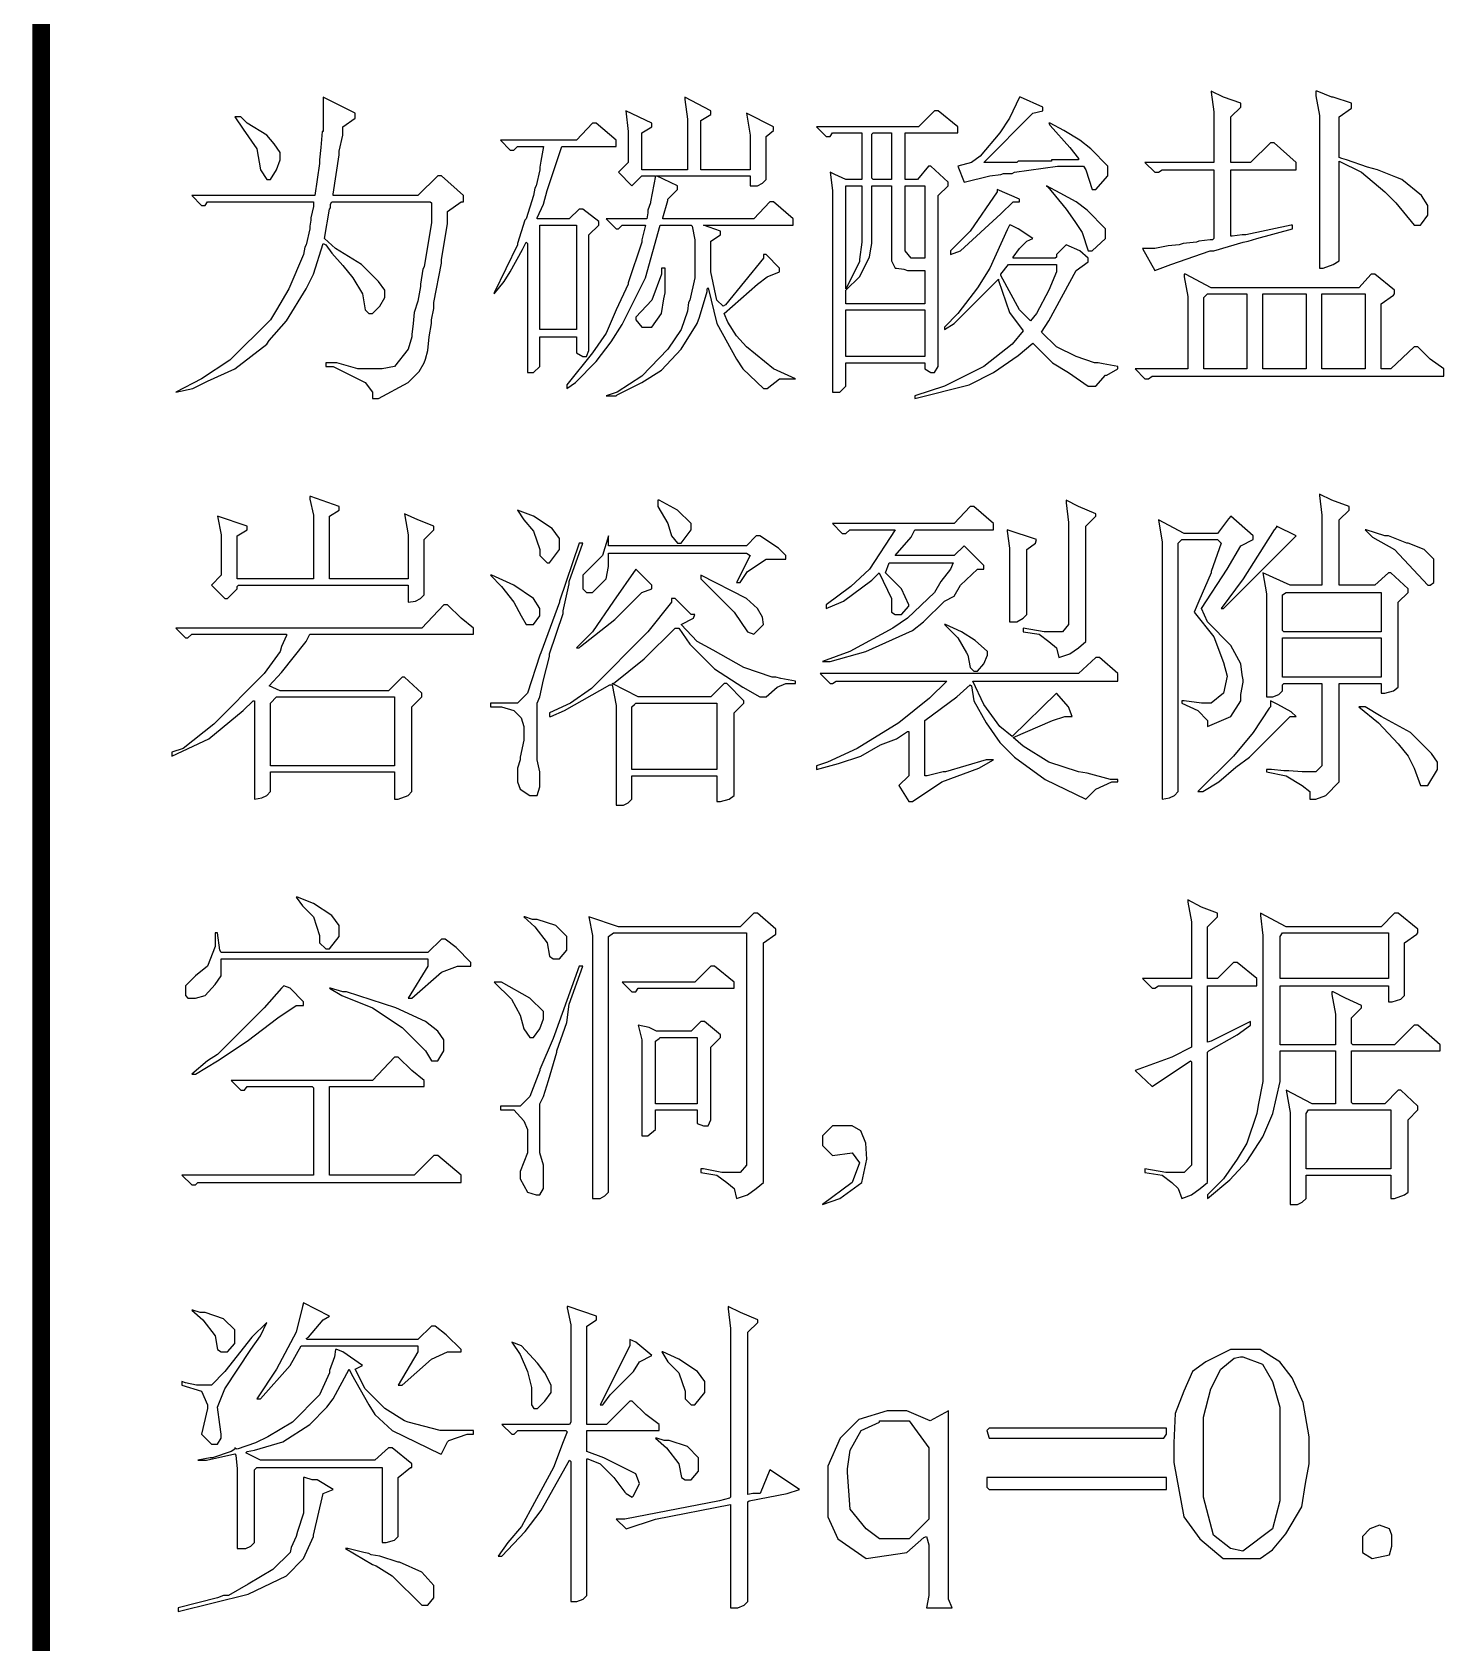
# Model space of a CAD drawing. Extents: x 94 to 452, y -72 to 1042.
# Drawn here: x 399.13 to 414.88, y 28.11 to 46.09 of the extents above; entities that cross this region are included whole.
import ezdxf

# ---------------------------------------------------------------- set-up
doc = ezdxf.new("R2010")
doc.units = 0
doc.header["$MEASUREMENT"] = 0
doc.layers.add('TREE_LAYER', color=7, linetype='Continuous')

msp = doc.modelspace()

# ---------------------------------------------------------------- linework, layer by layer
at = {"layer": 'TREE_LAYER', "const_width": 0.2, "elevation": 81.888709}
msp.add_lwpolyline([(399.22612, 93.001716), (399.22612, 11.113007)], dxfattribs=at)
at = {"layer": 'TREE_LAYER', "elevation": 1017}
for points in [[(402.373856, 45.363592), (402.373856, 45.363592), (402.373856, 44.979278), (402.36013, 44.979278), (402.346405, 44.800847), (402.332679, 44.663592), (402.332679, 44.622416), (402.277777, 44.265553), (400.905228, 44.265553), (401.015032, 44.155749), (401.056209, 44.155749), (401.08366, 44.196925), (402.264052, 44.196925), (402.264052, 44.1832), (402.264052, 44.1832), (402.264052, 44.142023), (402.236601, 44.018494), (402.236601, 43.991043), (402.222876, 43.922416), (402.222876, 43.894965), (402.181699, 43.716533), (402.167974, 43.689082), (402.154248, 43.606729), (401.989542, 43.222416), (401.852287, 42.989082), (401.78366, 42.879278), (401.330719, 42.426337), (401.015032, 42.220455), (400.726797, 42.069474), (400.918954, 42.110651), (401.08366, 42.193004), (401.385621, 42.330259), (401.742483, 42.604768), (401.769934, 42.645945), (401.962091, 42.865553), (402.181699, 43.222416), (402.264052, 43.387121), (402.373856, 43.730259), (402.401307, 43.716533), (402.469934, 43.620455), (402.593464, 43.4832), (402.703268, 43.345945), (402.813072, 43.167514), (402.840523, 42.989082), (402.881699, 42.947906), (402.922876, 42.947906), (403.005228, 43.030259), (403.06013, 43.126337), (403.06013, 43.20869), (402.991503, 43.304768), (402.799346, 43.496925), (402.511111, 43.675357), (402.387581, 43.785161), (402.442483, 44.114572), (402.456209, 44.128298), (402.456209, 44.169474), (402.469934, 44.196925), (403.567974, 44.196925), (403.581699, 44.1832), (403.581699, 43.963592), (403.499346, 43.469474), (403.485621, 43.442023), (403.45817, 43.277317), (403.45817, 43.249867), (403.430719, 43.085161), (403.389542, 42.961631), (403.375817, 42.838102), (403.362091, 42.714572), (403.362091, 42.687121), (403.320915, 42.549867), (403.169934, 42.35771), (403.032679, 42.330259), (403.005228, 42.330259), (402.75817, 42.330259), (402.524836, 42.398886), (402.401307, 42.398886), (402.401307, 42.35771), (402.48366, 42.35771), (402.840523, 42.179278), (402.922876, 42.069474), (402.922876, 42.000847), (402.991503, 42.000847), (403.320915, 42.179278), (403.444444, 42.302808), (403.499346, 42.398886), (403.513072, 42.440063), (403.540523, 42.536141), (403.554248, 42.687121), (403.581699, 42.838102), (403.581699, 42.879278), (403.60915, 43.002808), (403.60915, 43.071435), (403.691503, 43.510651), (403.691503, 43.551827), (403.76013, 43.949867), (403.76013, 44.087121), (403.911111, 44.196925), (403.938562, 44.196925), (403.938562, 44.265553), (403.691503, 44.485161), (403.650326, 44.485161), (403.430719, 44.265553), (402.48366, 44.265553), (402.48366, 44.279278), (402.552287, 44.718494), (402.552287, 44.75967), (402.593464, 44.938102), (402.593464, 45.03418), (402.730719, 45.130259), (402.730719, 45.143984), (402.730719, 45.185161), (402.373856, 45.363592), (402.373856, 45.363592)], [(406.408805, 45.363592), (406.408805, 45.363592), (406.408805, 45.336141), (406.436256, 45.116533), (406.436256, 44.567514), (406.436256, 44.553788), (405.928413, 44.553788), (405.928413, 44.567514), (405.928413, 44.965553), (406.038217, 45.03418), (406.038217, 45.03418), (406.038217, 45.075357), (405.749981, 45.212612), (405.777432, 44.979278), (405.777432, 44.636141), (405.667629, 44.526337), (405.818609, 44.375357), (405.928413, 44.485161), (406.065668, 44.485161), (406.079393, 44.485161), (406.024491, 44.196925), (406.024491, 44.1832), (405.99704, 44.100847), (405.99704, 44.073396), (405.983315, 44.004768), (405.530374, 44.004768), (405.640178, 43.894965), (405.667629, 43.894965), (405.708805, 43.936141), (405.969589, 43.936141), (405.969589, 43.936141), (405.928413, 43.771435), (405.928413, 43.743984), (405.777432, 43.291043), (405.777432, 43.277317), (405.640178, 42.989082), (405.530374, 42.728298), (405.379393, 42.50869), (405.091158, 42.151827), (405.091158, 42.110651), (405.187236, 42.179278), (405.42057, 42.412612), (405.585276, 42.632219), (405.708805, 42.824376), (405.969589, 43.345945), (406.134295, 43.936141), (406.477432, 43.936141), (406.491158, 43.922416), (406.518609, 43.771435), (406.518609, 43.345945), (406.463707, 43.098886), (406.449981, 43.071435), (406.436256, 42.975357), (406.367629, 42.769474), (406.216648, 42.549867), (405.928413, 42.247906), (405.653903, 42.069474), (405.530374, 42.028298), (405.640178, 42.028298), (405.653903, 42.042023), (405.928413, 42.179278), (406.148021, 42.316533), (406.367629, 42.549867), (406.54606, 42.838102), (406.573511, 42.906729), (406.655864, 43.194965), (406.655864, 43.222416), (406.669589, 43.236141), (406.765668, 42.838102), (406.985276, 42.440063), (407.053903, 42.330259), (407.287236, 42.110651), (407.328413, 42.110651), (407.465668, 42.220455), (407.644099, 42.220455), (407.39704, 42.330259), (407.095079, 42.577317), (406.985276, 42.700847), (406.889197, 42.851827), (406.848021, 42.947906), (407.218609, 43.277317), (407.328413, 43.35967), (407.465668, 43.414572), (407.465668, 43.428298), (407.465668, 43.455749), (407.314687, 43.606729), (407.287236, 43.606729), (407.287236, 43.565553), (406.861746, 43.043984), (406.834295, 43.030259), (406.765668, 43.098886), (406.69704, 43.414572), (406.69704, 43.75771), (406.806844, 43.826337), (406.806844, 43.826337), (406.806844, 43.867514), (406.614687, 43.936141), (406.614687, 43.936141), (407.616648, 43.936141), (407.616648, 44.004768), (407.39704, 44.196925), (407.355864, 44.196925), (407.177432, 44.004768), (406.161746, 44.004768), (406.161746, 44.018494), (406.216648, 44.210651), (406.216648, 44.224376), (406.326452, 44.33418), (406.326452, 44.375357), (406.093119, 44.485161), (406.093119, 44.485161), (407.136256, 44.485161), (407.136256, 44.485161), (407.136256, 44.375357), (407.218609, 44.375357), (407.273511, 44.402808), (407.314687, 44.443984), (407.314687, 44.924376), (407.39704, 44.993004), (407.39704, 45.03418), (407.095079, 45.185161), (407.136256, 44.938102), (407.136256, 44.567514), (407.136256, 44.553788), (406.587236, 44.553788), (406.587236, 44.567514), (406.587236, 45.102808), (406.69704, 45.171435), (406.69704, 45.185161), (406.69704, 45.212612), (406.408805, 45.363592), (406.408805, 45.363592)], [(410.155519, 45.363592), (410.141793, 45.363592), (410.031989, 45.130259), (409.922185, 44.965553), (409.702578, 44.704768), (409.606499, 44.636141), (409.455519, 44.594965), (409.524146, 44.416533), (409.812382, 44.485161), (409.935911, 44.498886), (409.963362, 44.512612), (410.05944, 44.512612), (410.086891, 44.526337), (410.567283, 44.594965), (410.855519, 44.594965), (410.88297, 44.553788), (410.951597, 44.33418), (410.992774, 44.33418), (411.130029, 44.485161), (411.130029, 44.594965), (410.937872, 44.787121), (410.814342, 44.8832), (410.635911, 44.993004), (410.484931, 45.075357), (410.471205, 45.075357), (410.484931, 45.047906), (410.704538, 44.800847), (410.800617, 44.677317), (410.800617, 44.663592), (410.498656, 44.663592), (410.498656, 44.649867), (410.375127, 44.649867), (410.375127, 44.649867), (410.251597, 44.649867), (410.251597, 44.649867), (410.128068, 44.649867), (410.114342, 44.636141), (410.004538, 44.636141), (409.990813, 44.636141), (409.867283, 44.636141), (409.867283, 44.636141), (409.75748, 44.636141), (409.743754, 44.636141), (410.292774, 45.185161), (410.402578, 45.212612), (410.402578, 45.253788), (410.155519, 45.363592), (410.155519, 45.363592)], [(412.282625, 45.432219), (412.282625, 45.432219), (412.282625, 45.418494), (412.310076, 45.198886), (412.310076, 44.636141), (412.310076, 44.636141), (411.541448, 44.636141), (411.651252, 44.526337), (411.692429, 44.526337), (411.733605, 44.553788), (412.310076, 44.553788), (412.310076, 44.553788), (412.310076, 43.785161), (412.29635, 43.771435), (412.268899, 43.771435), (412.14537, 43.75771), (412.117919, 43.743984), (411.966938, 43.730259), (411.925762, 43.716533), (411.802233, 43.702808), (411.651252, 43.675357), (411.513997, 43.675357), (411.651252, 43.428298), (411.829684, 43.496925), (412.268899, 43.647906), (412.310076, 43.647906), (412.639487, 43.743984), (412.694389, 43.75771), (412.790468, 43.785161), (413.188507, 43.894965), (413.188507, 43.936141), (413.174782, 43.936141), (412.666938, 43.826337), (412.625762, 43.826337), (412.515958, 43.812612), (412.502233, 43.812612), (412.502233, 44.553788), (412.502233, 44.553788), (413.229684, 44.553788), (413.229684, 44.636141), (412.982625, 44.855749), (412.941448, 44.855749), (412.72184, 44.636141), (412.502233, 44.636141), (412.502233, 44.636141), (412.502233, 45.143984), (412.612036, 45.253788), (412.612036, 45.294965), (412.41988, 45.363592), (412.282625, 45.432219), (412.282625, 45.432219)], [(413.463017, 45.432219), (413.449291, 45.432219), (413.449291, 45.377317), (413.490468, 45.15771), (413.490468, 43.455749), (413.531644, 43.455749), (413.641448, 43.496925), (413.710076, 43.538102), (413.710076, 44.636141), (413.710076, 44.649867), (413.957135, 44.526337), (414.217919, 44.306729), (414.341448, 44.1832), (414.547331, 43.936141), (414.615958, 43.936141), (414.629684, 43.949867), (414.698311, 44.045945), (414.698311, 44.155749), (414.629684, 44.265553), (414.410076, 44.443984), (414.341448, 44.471435), (414.135566, 44.553788), (414.025762, 44.581239), (413.792429, 44.663592), (413.737527, 44.677317), (413.710076, 44.691043), (413.710076, 45.143984), (413.847331, 45.240063), (413.847331, 45.253788), (413.847331, 45.294965), (413.641448, 45.363592), (413.627723, 45.363592), (413.463017, 45.432219), (413.463017, 45.432219)], [(401.454248, 45.143984), (401.385621, 45.143984), (401.481699, 45.006729), (401.632679, 44.787121), (401.673856, 44.553788), (401.742483, 44.443984), (401.78366, 44.443984), (401.852287, 44.553788), (401.893464, 44.663592), (401.893464, 44.745945), (401.824836, 44.842023), (401.742483, 44.938102), (401.522876, 45.075357), (401.454248, 45.143984), (401.454248, 45.143984)], [(409.235911, 45.212612), (409.194734, 45.212612), (409.016303, 45.03418), (407.877087, 45.03418), (407.986891, 44.924376), (408.028068, 44.924376), (408.055519, 44.965553), (408.384931, 44.965553), (408.384931, 44.951827), (408.384931, 44.45771), (408.384931, 44.443984), (408.206499, 44.443984), (408.08297, 44.498886), (408.028068, 44.526337), (408.055519, 44.320455), (408.055519, 42.069474), (408.137872, 42.069474), (408.206499, 42.138102), (408.206499, 42.398886), (408.206499, 42.398886), (409.084931, 42.398886), (409.084931, 42.398886), (409.084931, 42.330259), (409.153558, 42.289082), (409.194734, 42.289082), (409.235911, 42.35771), (409.235911, 44.265553), (409.345715, 44.375357), (409.345715, 44.416533), (409.153558, 44.594965), (409.126107, 44.594965), (409.002578, 44.443984), (408.865323, 44.443984), (408.865323, 44.45771), (408.865323, 44.951827), (408.865323, 44.965553), (409.455519, 44.965553), (409.455519, 45.03418), (409.235911, 45.212612), (409.235911, 45.212612)], [(405.42057, 45.075357), (405.379393, 45.075357), (405.200962, 44.8832), (404.349981, 44.8832), (404.459785, 44.773396), (404.500962, 44.773396), (404.542138, 44.814572), (404.830374, 44.814572), (404.830374, 44.814572), (404.802923, 44.649867), (404.789197, 44.581239), (404.789197, 44.553788), (404.748021, 44.375357), (404.734295, 44.347906), (404.72057, 44.265553), (404.638217, 44.004768), (404.624491, 43.991043), (404.542138, 43.730259), (404.542138, 43.716533), (404.281354, 43.181239), (404.281354, 43.167514), (404.391158, 43.304768), (404.459785, 43.414572), (404.59704, 43.661631), (404.638217, 43.743984), (404.651942, 43.730259), (404.651942, 42.289082), (404.72057, 42.289082), (404.789197, 42.35771), (404.789197, 42.687121), (404.802923, 42.687121), (405.187236, 42.687121), (405.200962, 42.687121), (405.200962, 42.50869), (405.269589, 42.467514), (405.310766, 42.467514), (405.338217, 42.536141), (405.338217, 43.826337), (405.448021, 43.936141), (405.448021, 43.977317), (405.269589, 44.114572), (405.228413, 44.114572), (405.118609, 44.004768), (404.761746, 44.004768), (404.761746, 44.018494), (404.830374, 44.169474), (404.87155, 44.320455), (405.036256, 44.814572), (405.640178, 44.814572), (405.640178, 44.8832), (405.42057, 45.075357), (405.42057, 45.075357)], [(408.494734, 44.951827), (408.50846, 44.965553), (408.714342, 44.965553), (408.714342, 44.951827), (408.714342, 44.45771), (408.714342, 44.443984), (408.50846, 44.443984), (408.494734, 44.45771), (408.494734, 44.951827), (408.494734, 44.951827)], [(408.206499, 44.375357), (408.206499, 44.375357), (408.384931, 44.375357), (408.384931, 44.375357), (408.384931, 43.743984), (408.35748, 43.551827), (408.35748, 43.524376), (408.206499, 43.222416), (408.206499, 43.222416), (408.206499, 44.375357), (408.206499, 44.375357)], [(408.494734, 44.375357), (408.50846, 44.375357), (408.714342, 44.375357), (408.714342, 44.375357), (408.714342, 43.538102), (408.755519, 43.455749), (408.769244, 43.455749), (408.851597, 43.442023), (408.892774, 43.428298), (409.084931, 43.428298), (409.084931, 43.414572), (409.084931, 43.05771), (409.084931, 43.05771), (408.206499, 43.05771), (408.206499, 43.05771), (408.206499, 43.20869), (408.35748, 43.35967), (408.467283, 43.579278), (408.481009, 43.647906), (408.494734, 43.730259), (408.494734, 44.375357), (408.494734, 44.375357)], [(408.865323, 44.375357), (408.865323, 44.375357), (409.084931, 44.375357), (409.084931, 44.375357), (409.084931, 43.579278), (409.084931, 43.565553), (408.93395, 43.565553), (408.865323, 43.647906), (408.865323, 44.375357), (408.865323, 44.375357)], [(409.894734, 44.33418), (409.894734, 44.33418), (409.894734, 44.306729), (409.592774, 43.867514), (409.373166, 43.647906), (409.373166, 43.606729), (409.48297, 43.647906), (409.935911, 44.05967), (410.073166, 44.196925), (410.141793, 44.196925), (410.141793, 44.224376), (409.894734, 44.33418), (409.894734, 44.33418)], [(410.443754, 44.375357), (410.443754, 44.375357), (410.45748, 44.361631), (410.663362, 44.114572), (410.75944, 43.977317), (410.841793, 43.853788), (410.910421, 43.647906), (410.951597, 43.647906), (411.102578, 43.785161), (411.102578, 43.894965), (410.896695, 44.100847), (410.773166, 44.196925), (410.594734, 44.293004), (410.443754, 44.375357), (410.443754, 44.375357)], [(404.789197, 43.936141), (404.802923, 43.936141), (405.187236, 43.936141), (405.200962, 43.936141), (405.200962, 42.769474), (405.187236, 42.769474), (404.802923, 42.769474), (404.789197, 42.769474), (404.789197, 43.936141), (404.789197, 43.936141)], [(410.045715, 43.936141), (410.031989, 43.936141), (410.004538, 43.881239), (409.812382, 43.455749), (409.675127, 43.236141), (409.455519, 42.947906), (409.304538, 42.796925), (409.304538, 42.769474), (409.414342, 42.838102), (409.90846, 43.332219), (409.90846, 43.318494), (410.031989, 42.961631), (410.18297, 42.755749), (410.05944, 42.604768), (409.743754, 42.35771), (409.304538, 42.138102), (408.975127, 42.028298), (408.975127, 42.000847), (409.579048, 42.151827), (409.853558, 42.289082), (410.128068, 42.481239), (410.292774, 42.618494), (410.512382, 42.398886), (410.690813, 42.289082), (410.910421, 42.138102), (410.992774, 42.138102), (411.102578, 42.261631), (411.116303, 42.261631), (411.239832, 42.330259), (411.239832, 42.35771), (411.075127, 42.385161), (411.020225, 42.398886), (410.979048, 42.398886), (410.773166, 42.467514), (410.553558, 42.577317), (410.388852, 42.742023), (410.471205, 42.865553), (410.773166, 43.428298), (410.910421, 43.524376), (410.910421, 43.538102), (410.910421, 43.565553), (410.814342, 43.647906), (410.663362, 43.716533), (410.553558, 43.606729), (410.553558, 43.579278), (410.539832, 43.565553), (410.073166, 43.565553), (410.073166, 43.579278), (410.141793, 43.675357), (410.224146, 43.75771), (410.292774, 43.785161), (410.128068, 43.894965), (410.045715, 43.936141), (410.045715, 43.936141)], [(406.189197, 43.455749), (406.148021, 43.455749), (406.148021, 43.387121), (406.038217, 43.098886), (405.859785, 42.906729), (405.859785, 42.879278), (405.928413, 42.796925), (406.038217, 42.796925), (406.148021, 42.947906), (406.175472, 43.112612), (406.189197, 43.181239), (406.189197, 43.455749), (406.189197, 43.455749)], [(410.018264, 43.496925), (410.018264, 43.496925), (410.539832, 43.496925), (410.553558, 43.496925), (410.553558, 43.414572), (410.471205, 43.20869), (410.33395, 42.947906), (410.265323, 42.865553), (410.141793, 42.989082), (409.935911, 43.373396), (409.935911, 43.387121), (410.018264, 43.496925), (410.018264, 43.496925)], [(411.994389, 43.387121), (411.980664, 43.387121), (411.980664, 43.35967), (412.02184, 43.140063), (412.02184, 42.330259), (412.02184, 42.330259), (411.431644, 42.330259), (411.541448, 42.220455), (411.582625, 42.220455), (411.623801, 42.247906), (414.876742, 42.247906), (414.876742, 42.330259), (414.725762, 42.440063), (414.588507, 42.577317), (414.547331, 42.577317), (414.286546, 42.330259), (414.190468, 42.330259), (414.176742, 42.330259), (414.176742, 43.05771), (414.313997, 43.153788), (414.327723, 43.167514), (414.327723, 43.20869), (414.108115, 43.387121), (414.066938, 43.387121), (413.929684, 43.236141), (412.282625, 43.236141), (411.994389, 43.387121), (411.994389, 43.387121)], [(412.241448, 43.167514), (412.241448, 43.167514), (412.680664, 43.167514), (412.680664, 43.167514), (412.680664, 42.330259), (412.680664, 42.330259), (412.213997, 42.330259), (412.200272, 42.330259), (412.200272, 43.126337), (412.241448, 43.167514), (412.241448, 43.167514)], [(412.859095, 43.167514), (412.872821, 43.167514), (413.339487, 43.167514), (413.339487, 43.167514), (413.339487, 42.330259), (413.339487, 42.330259), (412.872821, 42.330259), (412.859095, 42.330259), (412.859095, 43.167514), (412.859095, 43.167514)], [(413.517919, 43.167514), (413.531644, 43.167514), (413.998311, 43.167514), (413.998311, 43.167514), (413.998311, 42.330259), (413.998311, 42.330259), (413.531644, 42.330259), (413.517919, 42.330259), (413.517919, 43.167514), (413.517919, 43.167514)], [(408.206499, 42.975357), (408.206499, 42.989082), (409.084931, 42.989082), (409.084931, 42.975357), (409.084931, 42.481239), (409.084931, 42.467514), (408.206499, 42.467514), (408.206499, 42.481239), (408.206499, 42.975357), (408.206499, 42.975357)], [(402.236601, 40.904768), (402.222876, 40.904768), (402.222876, 40.877317), (402.264052, 40.698886), (402.264052, 39.985161), (402.250326, 39.985161), (401.426797, 39.985161), (401.413072, 39.985161), (401.413072, 40.465553), (401.522876, 40.53418), (401.522876, 40.53418), (401.522876, 40.575357), (401.193464, 40.685161), (401.23464, 40.479278), (401.23464, 40.026337), (401.124836, 39.916533), (401.275817, 39.765553), (401.303268, 39.765553), (401.413072, 39.875357), (401.413072, 39.902808), (401.426797, 39.916533), (403.320915, 39.916533), (403.320915, 39.902808), (403.320915, 39.724376), (403.403268, 39.738102), (403.45817, 39.765553), (403.499346, 39.806729), (403.499346, 40.424376), (403.60915, 40.53418), (403.60915, 40.575357), (403.430719, 40.643984), (403.279738, 40.712612), (403.320915, 40.479278), (403.320915, 39.985161), (403.320915, 39.985161), (402.442483, 39.985161), (402.442483, 39.985161), (402.442483, 40.685161), (402.552287, 40.753788), (402.552287, 40.753788), (402.552287, 40.794965), (402.236601, 40.904768), (402.236601, 40.904768)], [(406.12057, 40.863592), (406.106844, 40.863592), (406.106844, 40.794965), (406.216648, 40.602808), (406.257825, 40.465553), (406.326452, 40.3832), (406.367629, 40.3832), (406.477432, 40.53418), (406.477432, 40.602808), (406.326452, 40.753788), (406.12057, 40.863592), (406.12057, 40.863592)], [(410.663362, 40.863592), (410.663362, 40.863592), (410.663362, 40.836141), (410.690813, 40.616533), (410.690813, 39.477317), (410.622185, 39.394965), (410.416303, 39.394965), (410.18297, 39.436141), (410.18297, 39.394965), (410.361401, 39.367514), (410.471205, 39.285161), (410.553558, 39.216533), (410.581009, 39.106729), (410.704538, 39.147906), (410.800617, 39.216533), (410.88297, 39.285161), (410.88297, 40.575357), (410.992774, 40.685161), (410.992774, 40.712612), (410.800617, 40.794965), (410.663362, 40.863592), (410.663362, 40.863592)], [(413.490468, 40.932219), (413.490468, 40.932219), (413.490468, 40.918494), (413.517919, 40.698886), (413.517919, 39.916533), (413.517919, 39.916533), (413.161056, 39.916533), (412.859095, 40.053788), (412.900272, 39.820455), (412.900272, 38.667514), (412.968899, 38.667514), (413.037527, 38.694965), (413.078703, 38.736141), (413.078703, 38.804768), (413.092429, 38.818494), (413.517919, 38.818494), (413.517919, 38.804768), (413.517919, 37.898886), (413.449291, 37.830259), (413.298311, 37.830259), (413.298311, 37.830259), (413.147331, 37.843984), (413.092429, 37.843984), (412.955174, 37.85771), (412.941448, 37.85771), (412.900272, 37.85771), (412.900272, 37.830259), (413.11988, 37.789082), (413.298311, 37.679278), (413.380664, 37.610651), (413.380664, 37.528298), (413.449291, 37.528298), (413.559095, 37.569474), (413.710076, 37.720455), (413.710076, 38.804768), (413.710076, 38.818494), (414.176742, 38.818494), (414.176742, 38.804768), (414.176742, 38.70869), (414.217919, 38.70869), (414.313997, 38.736141), (414.368899, 38.777317), (414.368899, 39.724376), (414.478703, 39.83418), (414.478703, 39.875357), (414.286546, 40.053788), (414.259095, 40.053788), (414.108115, 39.916533), (413.710076, 39.916533), (413.710076, 39.916533), (413.710076, 40.643984), (413.81988, 40.753788), (413.81988, 40.794965), (413.627723, 40.863592), (413.490468, 40.932219), (413.490468, 40.932219)], [(404.542138, 40.753788), (404.542138, 40.753788), (404.610766, 40.643984), (404.72057, 40.520455), (404.789197, 40.314572), (404.789197, 40.245945), (404.87155, 40.163592), (404.899001, 40.163592), (405.008805, 40.314572), (405.008805, 40.424376), (405.008805, 40.438102), (404.926452, 40.547906), (404.72057, 40.685161), (404.542138, 40.753788), (404.542138, 40.753788)], [(409.63395, 40.794965), (409.592774, 40.794965), (409.414342, 40.602808), (408.055519, 40.602808), (408.165323, 40.493004), (408.206499, 40.493004), (408.247676, 40.53418), (408.741793, 40.53418), (408.755519, 40.53418), (408.467283, 40.094965), (408.261401, 39.902808), (407.986891, 39.696925), (407.986891, 39.655749), (408.151597, 39.724376), (408.179048, 39.738102), (408.494734, 39.971435), (408.577087, 40.053788), (408.714342, 39.765553), (408.714342, 39.614572), (408.755519, 39.587121), (408.824146, 39.587121), (408.906499, 39.6832), (408.906499, 39.696925), (408.824146, 39.875357), (408.645715, 40.053788), (408.686891, 40.163592), (408.686891, 40.163592), (409.386891, 40.163592), (409.400617, 40.163592), (409.373166, 40.094965), (409.263362, 39.95771), (409.194734, 39.83418), (408.892774, 39.545945), (408.728068, 39.436141), (408.247676, 39.175357), (407.945715, 39.065553), (408.028068, 39.065553), (408.426107, 39.175357), (408.947676, 39.40869), (409.071205, 39.504768), (409.304538, 39.738102), (409.414342, 39.793004), (409.48297, 39.916533), (409.675127, 40.094965), (409.743754, 40.094965), (409.743754, 40.136141), (409.524146, 40.355749), (409.414342, 40.245945), (408.755519, 40.245945), (408.755519, 40.245945), (408.93395, 40.451827), (408.975127, 40.53418), (409.853558, 40.53418), (409.853558, 40.602808), (409.63395, 40.794965), (409.63395, 40.794965)], [(412.502233, 40.685161), (412.474782, 40.65771), (412.351252, 40.493004), (411.980664, 40.493004), (411.692429, 40.643984), (411.733605, 40.396925), (411.733605, 37.528298), (411.815958, 37.542023), (411.87086, 37.569474), (411.912036, 37.610651), (411.912036, 40.3832), (411.953213, 40.424376), (412.351252, 40.424376), (412.392429, 40.3832), (412.282625, 40.067514), (412.282625, 40.053788), (412.14537, 39.738102), (412.090468, 39.614572), (412.310076, 39.340063), (412.41988, 39.051827), (412.461056, 38.900847), (412.41988, 38.70869), (412.282625, 38.598886), (412.241448, 38.598886), (412.241448, 38.598886), (412.172821, 38.598886), (411.980664, 38.626337), (411.953213, 38.626337), (411.953213, 38.598886), (412.131644, 38.516533), (412.241448, 38.406729), (412.241448, 38.338102), (412.241448, 38.338102), (412.502233, 38.447906), (412.612036, 38.626337), (412.612036, 38.694965), (412.639487, 38.832219), (412.639487, 38.85967), (412.625762, 38.914572), (412.612036, 39.038102), (412.502233, 39.243984), (412.241448, 39.504768), (412.172821, 39.655749), (412.461056, 40.094965), (412.612036, 40.355749), (412.749291, 40.424376), (412.749291, 40.465553), (412.502233, 40.685161), (412.502233, 40.685161)], [(405.557825, 40.465553), (405.489197, 40.245945), (405.269589, 40.026337), (405.269589, 39.875357), (405.310766, 39.83418), (405.379393, 39.83418), (405.530374, 39.985161), (405.557825, 40.122416), (405.557825, 40.273396), (405.57155, 40.273396), (407.095079, 40.273396), (407.136256, 40.245945), (406.985276, 39.943984), (407.026452, 39.943984), (407.108805, 40.067514), (407.314687, 40.204768), (407.534295, 40.204768), (407.534295, 40.245945), (407.451942, 40.328298), (407.24606, 40.465553), (407.204883, 40.465553), (407.095079, 40.355749), (405.57155, 40.355749), (405.557825, 40.355749), (405.557825, 40.465553), (405.557825, 40.465553)], [(410.004538, 40.53418), (410.004538, 40.53418), (410.004538, 40.520455), (410.031989, 40.328298), (410.031989, 39.504768), (410.114342, 39.504768), (410.18297, 39.545945), (410.224146, 39.587121), (410.224146, 40.314572), (410.320225, 40.3832), (410.33395, 40.424376), (410.004538, 40.53418), (410.004538, 40.53418)], [(413.010076, 40.575357), (413.010076, 40.561631), (412.982625, 40.53418), (412.639487, 39.985161), (412.392429, 39.655749), (412.41988, 39.655749), (413.229684, 40.465553), (413.010076, 40.575357), (413.010076, 40.575357)], [(414.012036, 40.53418), (413.998311, 40.53418), (414.080664, 40.451827), (414.327723, 40.314572), (414.698311, 39.916533), (414.725762, 39.916533), (414.766938, 39.943984), (414.766938, 40.204768), (414.657135, 40.314572), (414.478703, 40.3832), (414.464978, 40.3832), (414.259095, 40.465553), (414.217919, 40.465553), (414.012036, 40.53418), (414.012036, 40.53418)], [(405.269589, 40.3832), (405.228413, 40.3832), (405.228413, 40.3832), (405.008805, 39.738102), (405.008805, 39.724376), (404.802923, 39.161631), (404.789197, 39.13418), (404.651942, 38.70869), (404.542138, 38.598886), (404.240178, 38.598886), (404.240178, 38.55771), (404.363707, 38.55771), (404.500962, 38.516533), (404.583315, 38.43418), (404.610766, 38.338102), (404.610766, 38.187121), (404.569589, 37.994965), (404.569589, 37.967514), (404.542138, 37.871435), (404.542138, 37.720455), (404.569589, 37.638102), (404.679393, 37.569474), (404.761746, 37.569474), (404.789197, 37.665553), (404.789197, 37.830259), (404.761746, 37.967514), (404.761746, 38.598886), (404.789197, 38.667514), (404.830374, 38.85967), (404.899001, 39.120455), (404.899001, 39.147906), (405.049981, 39.600847), (405.049981, 39.628298), (405.118609, 39.930259), (405.118609, 39.95771), (405.269589, 40.3832), (405.269589, 40.3832)], [(404.253903, 40.026337), (404.240178, 40.026337), (404.363707, 39.902808), (404.500962, 39.724376), (404.583315, 39.573396), (404.638217, 39.477317), (404.651942, 39.477317), (404.72057, 39.477317), (404.789197, 39.573396), (404.789197, 39.655749), (404.72057, 39.765553), (404.500962, 39.916533), (404.253903, 40.026337), (404.253903, 40.026337)], [(405.859785, 40.094965), (405.612727, 39.738102), (405.379393, 39.394965), (405.200962, 39.216533), (405.228413, 39.216533), (405.242138, 39.230259), (405.626452, 39.532219), (405.928413, 39.83418), (406.038217, 39.875357), (406.038217, 39.916533), (405.859785, 40.094965), (405.859785, 40.094965)], [(406.587236, 40.026337), (406.587236, 40.026337), (406.587236, 39.985161), (406.957825, 39.614572), (407.108805, 39.394965), (407.177432, 39.367514), (407.287236, 39.477317), (407.273511, 39.55967), (407.218609, 39.655749), (407.095079, 39.765553), (406.587236, 40.026337), (406.587236, 40.026337)], [(406.299001, 39.765553), (406.257825, 39.765553), (406.257825, 39.724376), (405.99704, 39.394965), (405.365668, 38.763592), (405.132334, 38.598886), (404.899001, 38.489082), (404.899001, 38.447906), (404.912727, 38.447906), (405.063707, 38.516533), (405.57155, 38.804768), (405.585276, 38.804768), (405.599001, 38.804768), (405.640178, 38.571435), (405.640178, 37.45967), (405.72253, 37.45967), (405.777432, 37.487121), (405.818609, 37.528298), (405.818609, 37.789082), (405.818609, 37.789082), (406.765668, 37.789082), (406.765668, 37.789082), (406.765668, 37.500847), (406.806844, 37.500847), (406.902923, 37.528298), (406.957825, 37.569474), (406.957825, 38.489082), (407.067629, 38.598886), (407.067629, 38.626337), (406.875472, 38.818494), (406.848021, 38.818494), (406.69704, 38.667514), (405.887236, 38.667514), (405.599001, 38.818494), (405.612727, 38.818494), (405.955864, 39.093004), (406.299001, 39.436141), (406.340178, 39.436141), (406.463707, 39.25771), (406.738217, 38.9832), (407.053903, 38.777317), (407.24606, 38.667514), (407.314687, 38.667514), (407.438217, 38.777317), (407.534295, 38.818494), (407.644099, 38.818494), (407.644099, 38.845945), (407.479393, 38.873396), (407.424491, 38.887121), (407.383315, 38.887121), (407.067629, 38.996925), (406.724491, 39.189082), (406.54606, 39.285161), (406.367629, 39.477317), (406.504883, 39.545945), (406.518609, 39.587121), (406.477432, 39.587121), (406.299001, 39.765553), (406.299001, 39.765553)], [(413.11988, 39.83418), (413.11988, 39.83418), (414.176742, 39.83418), (414.176742, 39.83418), (414.176742, 39.40869), (414.176742, 39.394965), (413.092429, 39.394965), (413.078703, 39.40869), (413.078703, 39.806729), (413.11988, 39.83418), (413.11988, 39.83418)], [(403.76013, 39.696925), (403.718954, 39.696925), (403.471895, 39.436141), (400.726797, 39.436141), (400.836601, 39.326337), (400.864052, 39.326337), (400.905228, 39.367514), (401.962091, 39.367514), (401.962091, 39.353788), (401.907189, 39.230259), (401.893464, 39.175357), (401.715032, 38.928298), (401.152287, 38.365553), (400.80915, 38.091043), (400.685621, 38.049867), (400.685621, 38.00869), (401.042483, 38.173396), (401.097385, 38.200847), (401.481699, 38.516533), (401.591503, 38.626337), (401.605228, 38.626337), (401.605228, 37.528298), (401.687581, 37.542023), (401.742483, 37.569474), (401.78366, 37.610651), (401.78366, 37.816533), (401.78366, 37.830259), (403.169934, 37.830259), (403.169934, 37.816533), (403.169934, 37.528298), (403.211111, 37.528298), (403.320915, 37.569474), (403.362091, 37.610651), (403.362091, 38.55771), (403.471895, 38.667514), (403.471895, 38.70869), (403.279738, 38.887121), (403.252287, 38.887121), (403.101307, 38.736141), (401.893464, 38.736141), (401.769934, 38.791043), (401.907189, 38.942023), (402.181699, 39.285161), (402.222876, 39.367514), (404.048366, 39.367514), (404.048366, 39.436141), (403.911111, 39.545945), (403.76013, 39.696925), (403.76013, 39.696925)], [(409.318264, 39.477317), (409.304538, 39.477317), (409.455519, 39.326337), (409.551597, 39.161631), (409.565323, 39.13418), (409.592774, 38.996925), (409.63395, 38.955749), (409.675127, 38.955749), (409.743754, 39.038102), (409.784931, 39.13418), (409.784931, 39.175357), (409.647676, 39.298886), (409.496695, 39.394965), (409.318264, 39.477317), (409.318264, 39.477317)], [(413.078703, 39.326337), (413.092429, 39.326337), (414.176742, 39.326337), (414.176742, 39.326337), (414.176742, 38.887121), (414.176742, 38.887121), (413.092429, 38.887121), (413.078703, 38.887121), (413.078703, 39.326337), (413.078703, 39.326337)], [(411.03395, 39.106729), (410.992774, 39.106729), (410.800617, 38.928298), (407.918264, 38.928298), (408.028068, 38.818494), (408.055519, 38.818494), (408.096695, 38.845945), (409.331989, 38.845945), (409.331989, 38.845945), (409.139832, 38.653788), (408.796695, 38.379278), (408.330029, 38.091043), (408.000617, 37.940063), (407.877087, 37.898886), (407.877087, 37.85771), (408.124146, 37.926337), (408.371205, 38.00869), (408.590813, 38.132219), (408.769244, 38.200847), (408.892774, 38.2832), (408.906499, 38.2832), (408.906499, 37.789082), (408.796695, 37.679278), (408.906499, 37.500847), (408.947676, 37.500847), (409.277087, 37.720455), (409.688852, 37.871435), (409.853558, 37.967514), (409.771205, 37.967514), (409.318264, 37.830259), (409.290813, 37.830259), (409.112382, 37.789082), (409.084931, 37.789082), (409.084931, 38.406729), (409.441793, 38.667514), (409.592774, 38.804768), (409.606499, 38.791043), (409.63395, 38.626337), (409.771205, 38.379278), (409.922185, 38.15967), (410.086891, 37.994965), (410.430029, 37.747906), (410.88297, 37.528298), (410.992774, 37.638102), (411.171205, 37.720455), (411.239832, 37.720455), (411.239832, 37.747906), (411.15748, 37.747906), (410.896695, 37.816533), (410.800617, 37.830259), (410.471205, 37.940063), (410.18297, 38.118494), (410.073166, 38.214572), (410.512382, 38.406729), (410.649636, 38.447906), (410.731989, 38.447906), (410.690813, 38.55771), (410.553558, 38.70869), (410.05944, 38.228298), (409.922185, 38.338102), (409.743754, 38.585161), (409.620225, 38.845945), (409.620225, 38.845945), (411.239832, 38.845945), (411.239832, 38.928298), (411.03395, 39.106729), (411.03395, 39.106729)], [(401.852287, 38.667514), (401.852287, 38.667514), (403.169934, 38.667514), (403.169934, 38.667514), (403.169934, 37.898886), (403.169934, 37.898886), (401.78366, 37.898886), (401.78366, 37.898886), (401.78366, 38.598886), (401.852287, 38.667514), (401.852287, 38.667514)], [(405.84606, 38.585161), (405.859785, 38.598886), (406.765668, 38.598886), (406.765668, 38.585161), (406.765668, 37.871435), (406.765668, 37.85771), (405.818609, 37.85771), (405.818609, 37.871435), (405.818609, 38.55771), (405.84606, 38.585161), (405.84606, 38.585161)], [(412.941448, 38.626337), (412.941448, 38.626337), (412.941448, 38.55771), (412.927723, 38.543984), (412.749291, 38.269474), (412.529684, 38.00869), (412.131644, 37.610651), (412.172821, 37.610651), (412.186546, 37.610651), (412.364978, 37.720455), (412.557135, 37.885161), (412.708115, 37.994965), (413.161056, 38.447906), (413.229684, 38.447906), (413.174782, 38.502808), (413.023801, 38.585161), (412.941448, 38.626337), (412.941448, 38.626337)], [(413.998311, 38.55771), (413.929684, 38.55771), (414.149291, 38.379278), (414.368899, 38.145945), (414.478703, 38.00869), (414.547331, 37.871435), (414.615958, 37.679278), (414.698311, 37.679278), (414.808115, 37.85771), (414.808115, 37.940063), (414.739487, 38.036141), (414.506154, 38.269474), (414.176742, 38.447906), (413.998311, 38.55771), (413.998311, 38.55771)], [(402.085621, 36.432219), (402.071895, 36.432219), (402.140523, 36.336141), (402.264052, 36.212612), (402.332679, 36.006729), (402.332679, 35.924376), (402.401307, 35.855749), (402.442483, 35.855749), (402.552287, 35.993004), (402.552287, 36.116533), (402.469934, 36.226337), (402.264052, 36.363592), (402.085621, 36.432219), (402.085621, 36.432219)], [(412.02184, 36.404768), (412.02184, 36.404768), (412.02184, 36.377317), (412.063017, 36.15771), (412.063017, 35.526337), (412.049291, 35.526337), (411.513997, 35.526337), (411.623801, 35.416533), (411.651252, 35.416533), (411.692429, 35.443984), (412.049291, 35.443984), (412.063017, 35.443984), (412.063017, 34.75771), (411.843409, 34.647906), (411.431644, 34.496925), (411.623801, 34.318494), (412.049291, 34.606729), (412.063017, 34.593004), (412.063017, 33.440063), (411.980664, 33.35771), (411.774782, 33.35771), (411.541448, 33.398886), (411.541448, 33.35771), (411.733605, 33.330259), (411.843409, 33.247906), (411.912036, 33.179278), (411.953213, 33.069474), (412.063017, 33.110651), (412.159095, 33.179278), (412.241448, 33.247906), (412.241448, 34.702808), (412.255174, 34.716533), (412.57086, 34.894965), (412.72184, 35.004768), (412.72184, 35.045945), (412.282625, 34.826337), (412.241448, 34.812612), (412.241448, 34.826337), (412.241448, 35.443984), (412.241448, 35.443984), (412.790468, 35.443984), (412.790468, 35.526337), (412.57086, 35.704768), (412.529684, 35.704768), (412.351252, 35.526337), (412.241448, 35.526337), (412.241448, 35.526337), (412.241448, 36.102808), (412.351252, 36.212612), (412.351252, 36.253788), (412.172821, 36.322416), (412.02184, 36.404768), (412.02184, 36.404768)], [(404.624491, 36.212612), (404.610766, 36.212612), (404.734295, 36.102808), (404.87155, 35.924376), (404.899001, 35.773396), (404.940178, 35.745945), (405.008805, 35.745945), (405.091158, 35.842023), (405.091158, 35.993004), (404.967629, 36.116533), (404.761746, 36.185161), (404.706844, 36.185161), (404.624491, 36.212612), (404.624491, 36.212612)], [(407.218609, 36.253788), (407.177432, 36.253788), (407.026452, 36.102808), (405.667629, 36.102808), (405.338217, 36.212612), (405.379393, 36.006729), (405.379393, 33.069474), (405.461746, 33.069474), (405.516648, 33.096925), (405.557825, 33.138102), (405.557825, 35.993004), (405.612727, 36.03418), (407.095079, 36.03418), (407.095079, 36.03418), (407.095079, 33.440063), (407.026452, 33.35771), (406.82057, 33.35771), (406.614687, 33.398886), (406.587236, 33.398886), (406.587236, 33.35771), (406.765668, 33.330259), (406.875472, 33.247906), (406.957825, 33.179278), (406.985276, 33.069474), (407.108805, 33.110651), (407.204883, 33.179278), (407.287236, 33.247906), (407.287236, 35.924376), (407.424491, 36.020455), (407.424491, 36.03418), (407.424491, 36.075357), (407.218609, 36.253788), (407.218609, 36.253788)], [(412.831644, 36.253788), (412.831644, 36.253788), (412.831644, 36.226337), (412.859095, 36.006729), (412.859095, 34.373396), (412.804193, 34.112612), (412.790468, 34.016533), (412.680664, 33.687121), (412.57086, 33.50869), (412.41988, 33.289082), (412.241448, 33.110651), (412.241448, 33.069474), (412.488507, 33.275357), (412.680664, 33.481239), (412.859095, 33.755749), (412.968899, 34.016533), (413.010076, 34.194965), (413.051252, 34.373396), (413.051252, 34.716533), (413.051252, 34.716533), (413.668899, 34.716533), (413.668899, 34.716533), (413.668899, 34.140063), (413.668899, 34.126337), (413.408115, 34.126337), (413.11988, 34.277317), (413.161056, 34.030259), (413.161056, 33.000847), (413.243409, 33.000847), (413.298311, 33.028298), (413.339487, 33.069474), (413.339487, 33.316533), (413.339487, 33.330259), (414.286546, 33.330259), (414.286546, 33.316533), (414.286546, 33.069474), (414.327723, 33.069474), (414.437527, 33.110651), (414.478703, 33.138102), (414.478703, 33.947906), (414.588507, 34.05771), (414.588507, 34.098886), (414.39635, 34.277317), (414.368899, 34.277317), (414.217919, 34.126337), (413.861056, 34.126337), (413.847331, 34.140063), (413.847331, 34.716533), (413.861056, 34.716533), (414.835566, 34.716533), (414.835566, 34.785161), (414.588507, 35.004768), (414.547331, 35.004768), (414.327723, 34.785161), (413.861056, 34.785161), (413.847331, 34.798886), (413.847331, 35.087121), (413.957135, 35.196925), (413.957135, 35.224376), (413.778703, 35.306729), (413.641448, 35.375357), (413.627723, 35.375357), (413.627723, 35.347906), (413.668899, 35.128298), (413.668899, 34.798886), (413.668899, 34.785161), (413.051252, 34.785161), (413.051252, 34.798886), (413.051252, 35.443984), (413.051252, 35.443984), (414.24537, 35.443984), (414.259095, 35.443984), (414.259095, 35.265553), (414.300272, 35.265553), (414.39635, 35.293004), (414.437527, 35.33418), (414.437527, 35.924376), (414.574782, 36.020455), (414.588507, 36.03418), (414.588507, 36.075357), (414.368899, 36.253788), (414.327723, 36.253788), (414.176742, 36.102808), (413.11988, 36.102808), (412.831644, 36.253788), (412.831644, 36.253788)], [(401.193464, 36.03418), (401.166013, 36.03418), (401.166013, 35.8832), (401.08366, 35.663592), (400.946405, 35.553788), (400.836601, 35.443984), (400.836601, 35.33418), (400.864052, 35.306729), (400.946405, 35.306729), (401.056209, 35.33418), (401.166013, 35.45771), (401.23464, 35.553788), (401.23464, 35.732219), (401.23464, 35.745945), (403.540523, 35.745945), (403.540523, 35.663592), (403.320915, 35.306729), (403.362091, 35.306729), (403.691503, 35.594965), (403.869934, 35.663592), (404.020915, 35.663592), (404.020915, 35.704768), (403.856209, 35.869474), (403.732679, 35.965553), (403.691503, 35.965553), (403.540523, 35.814572), (401.23464, 35.814572), (401.220915, 35.842023), (401.193464, 36.03418), (401.193464, 36.03418)], [(413.078703, 36.03418), (413.078703, 36.03418), (414.24537, 36.03418), (414.259095, 36.03418), (414.259095, 35.526337), (414.24537, 35.526337), (413.051252, 35.526337), (413.051252, 35.526337), (413.051252, 35.993004), (413.078703, 36.03418), (413.078703, 36.03418)], [(405.269589, 35.663592), (405.228413, 35.663592), (405.228413, 35.663592), (404.953903, 34.894965), (404.940178, 34.853788), (404.789197, 34.510651), (404.789197, 34.496925), (404.679393, 34.20869), (404.569589, 34.098886), (404.349981, 34.098886), (404.349981, 34.05771), (404.500962, 34.05771), (404.610766, 33.93418), (404.651942, 33.838102), (404.651942, 33.577317), (404.569589, 33.371435), (404.569589, 33.289082), (404.651942, 33.138102), (404.748021, 33.110651), (404.789197, 33.110651), (404.830374, 33.179278), (404.830374, 33.440063), (404.789197, 33.577317), (404.789197, 34.126337), (404.830374, 34.20869), (404.885276, 34.387121), (404.981354, 34.702808), (404.981354, 34.716533), (405.091158, 35.032219), (405.118609, 35.238102), (405.269589, 35.663592), (405.269589, 35.663592)], [(406.738217, 35.663592), (406.69704, 35.663592), (406.518609, 35.485161), (405.708805, 35.485161), (405.818609, 35.375357), (405.859785, 35.375357), (405.887236, 35.416533), (406.957825, 35.416533), (406.957825, 35.485161), (406.738217, 35.663592), (406.738217, 35.663592)], [(401.93464, 35.443984), (401.907189, 35.416533), (401.715032, 35.196925), (401.193464, 34.675357), (401.08366, 34.606729), (400.905228, 34.455749), (400.946405, 34.455749), (401.193464, 34.606729), (401.522876, 34.826337), (401.866013, 35.087121), (402.071895, 35.224376), (402.154248, 35.224376), (402.154248, 35.265553), (402.003268, 35.416533), (401.93464, 35.443984), (401.93464, 35.443984)], [(404.363707, 35.485161), (404.281354, 35.485161), (404.473511, 35.293004), (404.569589, 35.114572), (404.610766, 34.963592), (404.679393, 34.867514), (404.72057, 34.867514), (404.789197, 34.963592), (404.830374, 35.073396), (404.830374, 35.155749), (404.679393, 35.306729), (404.363707, 35.485161), (404.363707, 35.485161)], [(402.456209, 35.416533), (402.442483, 35.416533), (402.579738, 35.33418), (402.922876, 35.196925), (403.252287, 34.977317), (403.513072, 34.716533), (403.581699, 34.606729), (403.650326, 34.606729), (403.718954, 34.716533), (403.718954, 34.840063), (403.650326, 34.936141), (403.513072, 35.045945), (403.18366, 35.196925), (402.63464, 35.375357), (402.593464, 35.375357), (402.456209, 35.416533), (402.456209, 35.416533)], [(406.628413, 35.045945), (406.587236, 35.045945), (406.477432, 34.936141), (406.093119, 34.936141), (406.010766, 34.977317), (405.887236, 35.004768), (405.928413, 34.840063), (405.928413, 33.769474), (405.99704, 33.769474), (406.079393, 33.838102), (406.079393, 34.05771), (406.079393, 34.05771), (406.54606, 34.05771), (406.54606, 34.05771), (406.54606, 33.906729), (406.614687, 33.879278), (406.669589, 33.879278), (406.69704, 33.947906), (406.69704, 34.75771), (406.806844, 34.867514), (406.806844, 34.894965), (406.628413, 35.045945), (406.628413, 35.045945)], [(406.12057, 34.853788), (406.134295, 34.867514), (406.54606, 34.867514), (406.54606, 34.853788), (406.54606, 34.140063), (406.54606, 34.126337), (406.079393, 34.126337), (406.079393, 34.140063), (406.079393, 34.826337), (406.12057, 34.853788), (406.12057, 34.853788)], [(403.211111, 34.647906), (403.169934, 34.647906), (402.922876, 34.387121), (401.344444, 34.387121), (401.454248, 34.277317), (401.495425, 34.277317), (401.522876, 34.318494), (402.250326, 34.318494), (402.264052, 34.304768), (402.264052, 33.330259), (402.250326, 33.330259), (400.795425, 33.330259), (400.905228, 33.220455), (400.946405, 33.220455), (400.973856, 33.247906), (403.911111, 33.247906), (403.911111, 33.330259), (403.650326, 33.549867), (403.60915, 33.549867), (403.389542, 33.330259), (402.442483, 33.330259), (402.442483, 33.330259), (402.442483, 34.304768), (402.442483, 34.318494), (403.499346, 34.318494), (403.499346, 34.387121), (403.362091, 34.496925), (403.211111, 34.647906), (403.211111, 34.647906)], [(413.366938, 34.05771), (413.380664, 34.05771), (414.286546, 34.05771), (414.286546, 34.05771), (414.286546, 33.398886), (414.286546, 33.398886), (413.339487, 33.398886), (413.339487, 33.398886), (413.339487, 34.016533), (413.366938, 34.05771), (413.366938, 34.05771)], [(408.275127, 33.879278), (408.055519, 33.879278), (407.945715, 33.769474), (407.945715, 33.65967), (408.055519, 33.549867), (408.275127, 33.577317), (408.35748, 33.467514), (408.275127, 33.247906), (407.945715, 33.000847), (408.137872, 33.069474), (408.384931, 33.247906), (408.439832, 33.50869), (408.426107, 33.687121), (408.371205, 33.824376), (408.275127, 33.879278), (408.275127, 33.879278)], [(402.154248, 31.904768), (402.154248, 31.904768), (402.140523, 31.863592), (402.071895, 31.575357), (401.852287, 31.163592), (401.632679, 30.83418), (401.673856, 30.83418), (402.003268, 31.204768), (402.126797, 31.424376), (403.430719, 31.424376), (403.430719, 31.424376), (403.430719, 31.355749), (403.211111, 30.985161), (403.252287, 30.985161), (403.581699, 31.273396), (403.76013, 31.355749), (403.911111, 31.355749), (403.911111, 31.3832), (403.746405, 31.547906), (403.622876, 31.643984), (403.581699, 31.643984), (403.430719, 31.493004), (402.195425, 31.493004), (402.181699, 31.506729), (402.20915, 31.520455), (402.373856, 31.712612), (402.442483, 31.753788), (402.154248, 31.904768), (402.154248, 31.904768)], [(405.107286, 31.863592), (405.093561, 31.863592), (405.093561, 31.849867), (405.134737, 31.65771), (405.134737, 30.573396), (405.121012, 30.545945), (404.36611, 30.545945), (404.475913, 30.436141), (404.503364, 30.436141), (404.544541, 30.477317), (405.079835, 30.477317), (405.093561, 30.463592), (405.052384, 30.353788), (404.94258, 30.065553), (404.681796, 29.585161), (404.585717, 29.406729), (404.434737, 29.228298), (404.324933, 29.077317), (404.36611, 29.077317), (404.626894, 29.351827), (404.805325, 29.585161), (405.121012, 30.147906), (405.134737, 30.13418), (405.134737, 28.569474), (405.203364, 28.569474), (405.271992, 28.596925), (405.313168, 28.638102), (405.313168, 30.161631), (405.326894, 30.161631), (405.464149, 30.106729), (405.615129, 29.955749), (405.738659, 29.791043), (405.752384, 29.777317), (405.821012, 29.736141), (405.834737, 29.749867), (405.903364, 29.887121), (405.862188, 29.996925), (405.505325, 30.175357), (405.313168, 30.243984), (405.313168, 30.243984), (405.313168, 30.463592), (405.313168, 30.477317), (406.122972, 30.477317), (406.122972, 30.545945), (405.971992, 30.655749), (405.821012, 30.806729), (405.793561, 30.806729), (405.532776, 30.545945), (405.313168, 30.545945), (405.313168, 30.545945), (405.313168, 31.643984), (405.422972, 31.712612), (405.422972, 31.753788), (405.107286, 31.863592), (405.107286, 31.863592)], [(406.8916, 31.863592), (406.8916, 31.863592), (406.8916, 31.836141), (406.919051, 31.616533), (406.919051, 29.736141), (406.905325, 29.722416), (406.795521, 29.694965), (405.738659, 29.489082), (405.64258, 29.489082), (405.752384, 29.379278), (406.081796, 29.489082), (406.919051, 29.653788), (406.919051, 29.653788), (406.919051, 28.500847), (407.001404, 28.500847), (407.070031, 28.528298), (407.111208, 28.569474), (407.111208, 29.681239), (407.124933, 29.694965), (407.550423, 29.777317), (407.687678, 29.818494), (407.358266, 30.038102), (407.248462, 29.777317), (407.16611, 29.777317), (407.111208, 29.763592), (407.111208, 29.763592), (407.111208, 31.575357), (407.221012, 31.685161), (407.221012, 31.712612), (407.028855, 31.794965), (406.8916, 31.863592), (406.8916, 31.863592)], [(401.742483, 31.685161), (401.577777, 31.520455), (401.275817, 31.136141), (401.124836, 30.985161), (400.96013, 30.985161), (400.836601, 31.012612), (400.795425, 31.026337), (400.795425, 30.985161), (401.015032, 30.916533), (401.08366, 30.765553), (401.08366, 30.724376), (401.015032, 30.436141), (401.124836, 30.326337), (401.193464, 30.326337), (401.23464, 30.394965), (401.23464, 30.436141), (401.220915, 30.545945), (401.193464, 30.738102), (401.275817, 30.943984), (401.564052, 31.3832), (401.673856, 31.53418), (401.742483, 31.685161), (401.742483, 31.685161)], [(400.918954, 31.822416), (400.905228, 31.822416), (401.028758, 31.712612), (401.166013, 31.53418), (401.193464, 31.3832), (401.23464, 31.355749), (401.303268, 31.355749), (401.385621, 31.451827), (401.385621, 31.602808), (401.262091, 31.726337), (401.056209, 31.794965), (401.001307, 31.794965), (400.918954, 31.822416), (400.918954, 31.822416)], [(404.475913, 31.465553), (404.475913, 31.465553), (404.571992, 31.328298), (404.654345, 31.136141), (404.695521, 30.95771), (404.695521, 30.765553), (404.722972, 30.724376), (404.764149, 30.724376), (404.846502, 30.806729), (404.915129, 30.902808), (404.915129, 30.985161), (404.846502, 31.122416), (404.764149, 31.232219), (404.585717, 31.424376), (404.475913, 31.465553), (404.475913, 31.465553)], [(405.793561, 31.493004), (405.793561, 31.493004), (405.793561, 31.424376), (405.464149, 30.765553), (405.4916, 30.765553), (405.505325, 30.779278), (405.573953, 30.875357), (405.834737, 31.136141), (405.903364, 31.245945), (406.040619, 31.314572), (405.862188, 31.465553), (405.793561, 31.493004), (405.793561, 31.493004)], [(402.524836, 31.3832), (402.511111, 31.3832), (402.497385, 31.300847), (402.442483, 31.149867), (402.442483, 31.122416), (402.332679, 30.875357), (402.030719, 30.573396), (401.756209, 30.40869), (401.618954, 30.340063), (401.413072, 30.271435), (401.385621, 30.285161), (401.385621, 30.271435), (401.344444, 30.243984), (401.138562, 30.175357), (401.111111, 30.175357), (400.973856, 30.147906), (401.069934, 30.147906), (401.385621, 30.216533), (401.399346, 30.202808), (401.413072, 30.051827), (401.413072, 29.15967), (401.50915, 29.15967), (401.564052, 29.187121), (401.605228, 29.228298), (401.605228, 30.038102), (401.632679, 30.065553), (403.018954, 30.065553), (403.032679, 30.065553), (403.032679, 29.228298), (403.073856, 29.228298), (403.169934, 29.255749), (403.211111, 29.296925), (403.211111, 29.955749), (403.348366, 30.065553), (403.362091, 30.065553), (403.362091, 30.106729), (403.142483, 30.285161), (403.101307, 30.285161), (402.950326, 30.147906), (401.673856, 30.147906), (401.50915, 30.230259), (401.522876, 30.243984), (401.605228, 30.25771), (401.920915, 30.353788), (402.222876, 30.545945), (402.415032, 30.738102), (402.48366, 30.83418), (402.662091, 31.163592), (402.689542, 31.10869), (402.881699, 30.765553), (402.950326, 30.655749), (403.142483, 30.477317), (403.677777, 30.216533), (403.691503, 30.216533), (403.76013, 30.353788), (403.773856, 30.367514), (403.979738, 30.436141), (404.048366, 30.436141), (404.048366, 30.477317), (403.677777, 30.477317), (403.320915, 30.573396), (403.279738, 30.587121), (403.06013, 30.724376), (402.840523, 30.943984), (402.730719, 31.163592), (402.813072, 31.204768), (402.593464, 31.355749), (402.524836, 31.3832), (402.524836, 31.3832)], [(406.164149, 31.355749), (406.150423, 31.355749), (406.219051, 31.245945), (406.34258, 31.122416), (406.411208, 30.916533), (406.411208, 30.83418), (406.479835, 30.765553), (406.521012, 30.765553), (406.630815, 30.902808), (406.630815, 31.026337), (406.548462, 31.136141), (406.34258, 31.273396), (406.164149, 31.355749), (406.164149, 31.355749)], [(412.827184, 31.3832), (412.497772, 31.3832), (412.223263, 31.245945), (412.072282, 31.136141), (411.976204, 30.916533), (411.880125, 30.669474), (411.8664, 30.340063), (411.8664, 30.120455), (411.976204, 29.516533), (412.154635, 29.269474), (412.415419, 29.049867), (412.827184, 29.049867), (412.827184, 29.049867), (412.964439, 29.145945), (413.115419, 29.324376), (413.293851, 29.626337), (413.335027, 29.887121), (413.376204, 30.106729), (413.376204, 30.216533), (413.376204, 30.40869), (413.307576, 30.793004), (413.184047, 31.067514), (413.046792, 31.245945), (412.827184, 31.3832), (412.827184, 31.3832)], [(412.607576, 31.300847), (412.635027, 31.300847), (412.854635, 31.218494), (412.964439, 31.026337), (413.046792, 30.738102), (413.046792, 29.694965), (412.964439, 29.379278), (412.635027, 29.132219), (412.497772, 29.15967), (412.305616, 29.310651), (412.195812, 29.736141), (412.195812, 30.628298), (412.278165, 30.943984), (412.387968, 31.163592), (412.538949, 31.287121), (412.607576, 31.300847), (412.607576, 31.300847)], [(408.883853, 30.696925), (408.856402, 30.696925), (408.664246, 30.696925), (408.348559, 30.600847), (408.142677, 30.394965), (408.005422, 30.079278), (408.005422, 29.516533), (408.115226, 29.269474), (408.430912, 29.049867), (408.883853, 29.118494), (409.07601, 29.2832), (409.103461, 29.296925), (409.130912, 29.200847), (409.130912, 28.638102), (409.103461, 28.500847), (409.391697, 28.500847), (409.35052, 28.596925), (409.35052, 30.696925), (409.144638, 30.587121), (408.883853, 30.696925), (408.883853, 30.696925)], [(408.581893, 30.573396), (408.581893, 30.587121), (408.911304, 30.587121), (409.130912, 30.285161), (409.130912, 29.489082), (408.911304, 29.269474), (408.581893, 29.269474), (408.430912, 29.379278), (408.252481, 29.598886), (408.22503, 30.010651), (408.22503, 30.010651), (408.22503, 30.051827), (408.252481, 30.25771), (408.37601, 30.477317), (408.581893, 30.573396), (408.581893, 30.573396)], [(406.095521, 30.394965), (406.081796, 30.394965), (406.205325, 30.285161), (406.34258, 30.106729), (406.370031, 29.955749), (406.411208, 29.928298), (406.479835, 29.928298), (406.562188, 30.024376), (406.562188, 30.175357), (406.438659, 30.298886), (406.232776, 30.367514), (406.177874, 30.367514), (406.095521, 30.394965), (406.095521, 30.394965)], [(411.781989, 30.504768), (409.805519, 30.504768), (409.778068, 30.477317), (409.805519, 30.394965), (411.754538, 30.394965), (411.781989, 30.436141), (411.781989, 30.504768), (411.781989, 30.504768)], [(402.167974, 29.955749), (402.154248, 29.955749), (402.154248, 29.55771), (402.085621, 29.351827), (402.071895, 29.296925), (402.016993, 29.173396), (402.003268, 29.118494), (401.811111, 28.926337), (401.536601, 28.761631), (401.316993, 28.638102), (401.262091, 28.638102), (401.193464, 28.610651), (400.754248, 28.500847), (400.754248, 28.45967), (401.536601, 28.651827), (401.962091, 28.85771), (402.154248, 29.049867), (402.264052, 29.296925), (402.264052, 29.310651), (402.373856, 29.777317), (402.373856, 29.777317), (402.48366, 29.818494), (402.305228, 29.928298), (402.250326, 29.928298), (402.167974, 29.955749), (402.167974, 29.955749)], [(411.781989, 29.955749), (409.778068, 29.955749), (409.778068, 29.845945), (409.805519, 29.818494), (411.781989, 29.818494), (411.781989, 29.955749), (411.781989, 29.955749)], [(414.270418, 29.379278), (414.160614, 29.420455), (414.05081, 29.379278), (413.968457, 29.296925), (413.968457, 29.118494), (414.078261, 29.049867), (414.270418, 29.091043), (414.297869, 29.187121), (414.297869, 29.200847), (414.297869, 29.310651), (414.270418, 29.379278), (414.270418, 29.379278)], [(402.648366, 29.15967), (402.620915, 29.15967), (402.922876, 28.981239), (402.964052, 28.967514), (403.142483, 28.85771), (403.471895, 28.528298), (403.540523, 28.528298), (403.60915, 28.610651), (403.60915, 28.747906), (403.471895, 28.898886), (403.224836, 29.00869), (403.211111, 29.00869), (403.005228, 29.077317), (402.90915, 29.091043), (402.881699, 29.104768), (402.826797, 29.118494), (402.648366, 29.15967), (402.648366, 29.15967)]]:
    msp.add_lwpolyline(points, dxfattribs=at)

doc.saveas('drawing.dxf')
